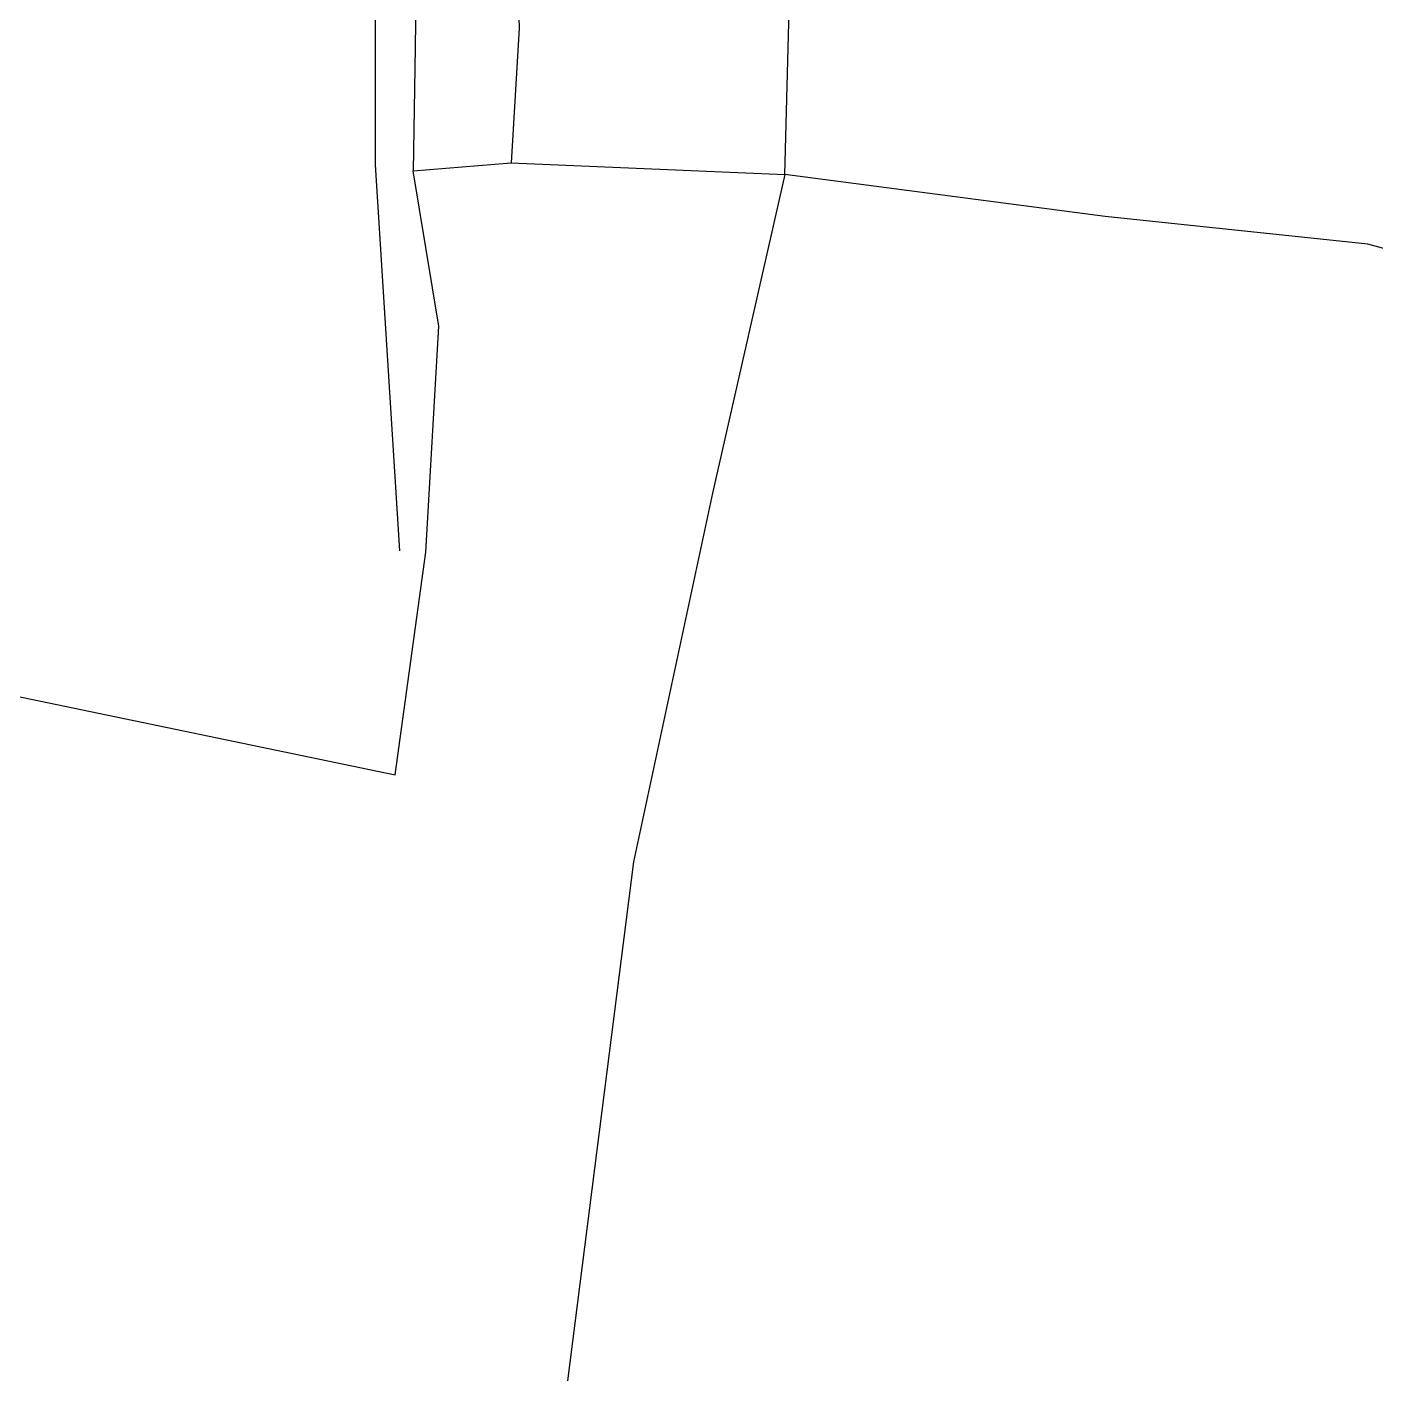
# Model space of a CAD drawing. Header units: millimetres. Extents: x 612074 to 614541, y 1316471 to 1317841.
# Drawn here: x 612604.8 to 612818.8, y 1316471.5 to 1316686.2 of the extents above; entities that cross this region are included whole.
import ezdxf

# ---------------------------------------------------------------- set-up
doc = ezdxf.new("R2010")
doc.units = ezdxf.units.MM
doc.layers.add('CAPA ROJA', color=1, linetype='Continuous')

msp = doc.modelspace()

# ---------------------------------------------------------------- linework, layer by layer
at = {"layer": 'CAPA ROJA', "color": 1, "linetype": 'Continuous'}
for p, q in [((612725.02, 1316662.83), (612729.53, 1316839.22)), ((612680.67, 1316759.98), (612682.87, 1316686.02)), ((612660.1, 1316664.39), (612660.1, 1316733.31)), ((612667.17, 1316735.09), (612666.36, 1316682.99)), ((612073.65, 1316690.35), (612663.19, 1316567.6)), ((612682.87, 1316686.02), (612681.58, 1316664.67)), ((612666.36, 1316682.99), (612666.08, 1316663.42)), ((612666.08, 1316663.42), (612681.58, 1316664.67)), ((612681.58, 1316664.67), (612725.02, 1316662.83)), ((612663.92, 1316603.13), (612660.1, 1316664.39)), ((612670.12, 1316638.76), (612666.08, 1316663.42)), ((612725.02, 1316662.83), (612713.54, 1316612.27)), ((612775.83, 1316656.16), (612725.02, 1316662.83)), ((612817.49, 1316651.79), (612775.83, 1316656.16)), ((612857.11, 1316641.06), (612817.49, 1316651.79)), ((612668.05, 1316602.92), (612670.12, 1316638.76)), ((612713.54, 1316612.27), (612701.03, 1316553.83)), ((612663.19, 1316567.6), (612668.05, 1316602.92)), ((612701.03, 1316553.83), (612690.52, 1316471.49))]:
    msp.add_line(p, q, dxfattribs=at)

doc.saveas('drawing.dxf')
